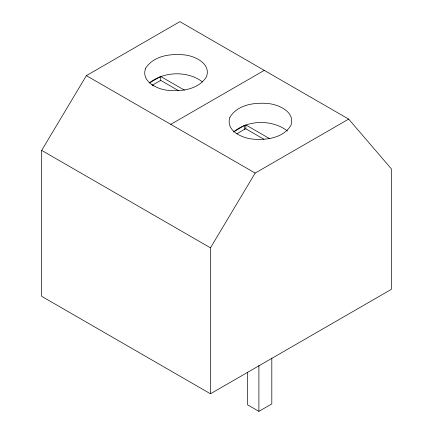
<?xml version="1.0" encoding="UTF-8"?>
<svg xmlns="http://www.w3.org/2000/svg" width="433" height="433" viewBox="0 0 433 433"><rect width="100%" height="100%" fill="white"/><g stroke="black" fill="none" stroke-linecap="round" stroke-linejoin="round"><path stroke-width="0.65" d="M41.682 150.392L86.378 75.629L179.879 21.65L348.662 119.097L391.318 168.816L391.318 289.374L210.47 393.786L41.682 296.334L41.682 150.392L210.47 247.838L210.47 393.786M210.47 247.838L255.167 173.081L348.662 119.097M233.43 132.005C248.228 119.649 272.33 119.346 287.55 131.037M149.488 82.849C164.204 71.304 187.635 70.563 202.606 81.989M234.074 131.702L244.342 125.451L244.342 129.348L236.927 133.862M149.531 82.909L160.697 76.462L184.507 90.21M152.324 85.198L160.697 80.365L178.699 90.757M170.775 124.352L264.271 70.373M247.562 372.418L247.562 404.806L258.902 411.35L271.81 403.897L271.81 358.021M244.342 129.348L245.852 128.834L263.962 139.291M269.802 138.766L245.852 124.937L245.852 128.834M151.88 84.911L153.618 85.913M86.378 75.629L255.167 173.081M258.902 365.474L258.902 411.35M160.697 76.462L160.697 80.365M229.874 117.37C225.436 130.658 241.923 138.04 252.618 139.09C266.246 140.357 283.344 138.1 290.976 125.267C295.414 111.985 278.928 104.602 268.233 103.547C254.599 102.28 237.506 104.537 229.874 117.37M145.704 68.16C140.568 81.182 156.768 89.133 167.387 90.253C181.146 91.758 198.238 89.631 206.357 77.031C211.493 64.008 195.294 56.057 184.674 54.937C170.916 53.432 153.829 55.559 145.704 68.16"/></g></svg>
